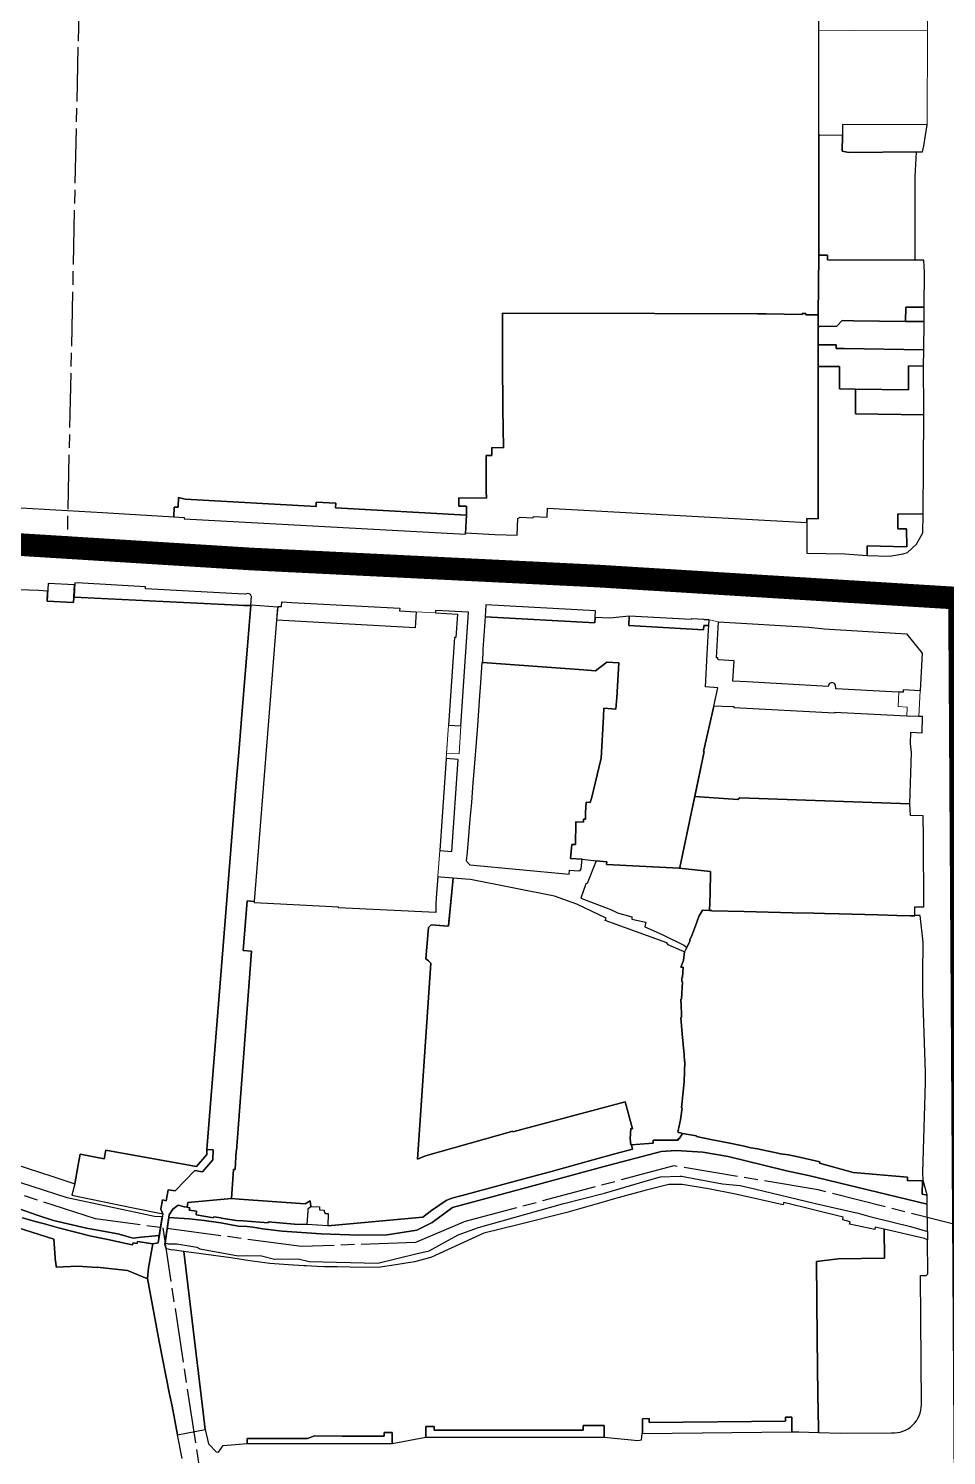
# Model space of a CAD drawing. Header units: millimetres. Extents: x 125232 to 134072, y 142885 to 152835.
# Drawn here: x 131657 to 132063, y 145266 to 145896 of the extents above; entities that cross this region are included whole.
import ezdxf

# ---------------------------------------------------------------- set-up
doc = ezdxf.new("R2010")
doc.units = ezdxf.units.MM
doc.linetypes.add('ACAD_ISO08W100', pattern=[36, 24, -3, 6, -3])
doc.linetypes.add('CENTER', pattern=[50.8, 31.75, -6.35, 6.35, -6.35])
for name, color, linetype in [('commerce', 10, 'Continuous'), ('commerce & office', 242, 'Continuous'), ('culture', 21, 'Continuous'), ('green & plaza', 80, 'Continuous'), ('industry', 35, 'Continuous'), ('reserve', 253, 'Continuous'), ('residence', 2, 'Continuous'), ('residence-bad', 41, 'Continuous'), ('water', 4, 'Continuous'), ('老城北中心线', 7, 'ACAD_ISO08W100')]:
    doc.layers.add(name, color=color, linetype=linetype)
for name, color, linetype, lineweight in [('government', 221, 'Continuous', 0), ('municipal utilities', 151, 'Continuous', 0), ('school', 31, 'Continuous', 0), ('super block', 6, 'CENTER', 0)]:
    doc.layers.add(name, color=color, linetype=linetype, lineweight=lineweight)

msp = doc.modelspace()

# ---------------------------------------------------------------- linework, layer by layer
at = {"layer": 'commerce'}
for points in [[(132053.22, 145788.14), (132052.97, 145793.41), (132049.09, 145793.45), (132010.4, 145793.57), (132010.4, 145795.57), (132006.56, 145795.57), (132006.31, 145769.22), (132006.3, 145764.18), (132006.98, 145764.18), (132014.52, 145764.2), (132016.81, 145766.71), (132021.94, 145766.66), (132044.9, 145766.4), (132044.93, 145772.66), (132053.15, 145772.63)], [(132053.15, 145772.63), (132044.93, 145772.66), (132044.9, 145766.4), (132053.07, 145766.31)], [(132053.07, 145766.31), (132044.9, 145766.4), (132021.94, 145766.66), (132016.81, 145766.71), (132014.52, 145764.2), (132006.98, 145764.18), (132006.3, 145764.18), (132006.3, 145756.06), (132006.55, 145756.06), (132014.22, 145756.05), (132014.22, 145754.35), (132017.75, 145754.34), (132052.91, 145753.88)], [(132046.16, 145746.81), (132052.82, 145746.68), (132052.91, 145753.88), (132017.75, 145754.34), (132014.22, 145754.35), (132014.22, 145756.05), (132006.55, 145756.06), (132006.3, 145756.06), (132006.29, 145746.41), (132007.17, 145746.48), (132015.71, 145746.51), (132015.66, 145736.55), (132022.77, 145736.47), (132046.2, 145736.21)], [(132052.82, 145746.68), (132046.16, 145746.81), (132046.2, 145736.21), (132022.77, 145736.47), (132022.71, 145725.62), (132052.96, 145725.18), (132053.01, 145727.13)], [(132052.65, 145681.23), (132041.42, 145681.43), (132041.39, 145674.86), (132045.36, 145674.85), (132045.4, 145666.78), (132027.88, 145667.22), (132027.89, 145662.97), (132027.92, 145662.95), (132037.75, 145662.74), (132043.87, 145663.78), (132045.76, 145664.34), (132049.77, 145668.06), (132052.54, 145673.03)], [(131677.71, 145650.01), (131666.06, 145650.68), (131665.61, 145642.89), (131677.26, 145642.22)], [(131677.89, 145650.94), (131677.53, 145644.7), (131677.74, 145644.55), (131750, 145641.06), (131752.54, 145640.98), (131755.57, 145640.87), (131755.89, 145644.85), (131755.47, 145645.78), (131754.9, 145646.13), (131754.25, 145646.23), (131753.3, 145645.93), (131750, 145646.15), (131709.04, 145648.27), (131709.06, 145649.17), (131681.25, 145650.78)], [(131767.16, 145634.42), (131767.61, 145640.15), (131767.61, 145640.15), (131755.59, 145641.1), (131753.4, 145614.21), (131751.5, 145590.87), (131750.45, 145577.85), (131749.06, 145560.83), (131744.14, 145500), (131736.17, 145400.74), (131739.05, 145400.6), (131738.85, 145396.23), (131734.25, 145390.85), (131730.88, 145391.52), (131722.28, 145382.45), (131719.19, 145382.99), (131718.21, 145378.15), (131716.63, 145378.47), (131715.82, 145374.39), (131716.73, 145372.38), (131714.67, 145359.59), (131712.31, 145359.08), (131710.39, 145348.44), (131710, 145343.73), (131715.14, 145315.92), (131719.74, 145292.65), (131720.84, 145287.4), (131723.24, 145274.82), (131735.43, 145277.13), (131734.3, 145287.08), (131726.03, 145355.73), (131720.92, 145356.39), (131720.89, 145356.27), (131717.99, 145357.01), (131718.05, 145357.25), (131717.65, 145358.94), (131719.61, 145371.95), (131721.2, 145374.43), (131723.49, 145376.22), (131726.29, 145375.37), (131727.5, 145375.21), (131727.78, 145377.33), (131747.1, 145379.05), (131748.05, 145391.95), (131748.65, 145391.91), (131749.2, 145400.12), (131749.31, 145400.11), (131749.75, 145406.03), (131755.95, 145488.3), (131752.23, 145488.6), (131754.04, 145510.55), (131757.28, 145510.27)], [(131767.65, 145640.56), (131769.23, 145640.49), (131769.35, 145642.57), (131773.72, 145642.33), (131821.45, 145639.7), (131821.39, 145638.52), (131828.68, 145638.11), (131828.29, 145631.01), (131767.16, 145634.42)], [(131851.84, 145638.01), (131837.26, 145638.79), (131837.2, 145637.68), (131846.87, 145637.17), (131846.19, 145626.8), (131845.61, 145626.85), (131842.96, 145588.13), (131848.41, 145587.81)], [(131859.51, 145641.26), (131859.22, 145635.97), (131907.68, 145633.32), (131907.97, 145638.61)], [(131958.06, 145634.55), (131955.94, 145634.67), (131955.95, 145634.81), (131950.25, 145635.09), (131950.23, 145634.69), (131922.8, 145636.26), (131922.56, 145632.07), (131955.68, 145630.18), (131955.8, 145632.17), (131957.95, 145632.05)], [(132047.52, 145576.03), (132046.99, 145580.06), (132047.27, 145584.94), (132052.16, 145584.79), (132052.37, 145591.96), (132050.69, 145591.98), (132045.41, 145592.02), (132013.54, 145593.64), (132013.52, 145593.39), (131969.21, 145595.79), (131969.22, 145596.15), (131968.91, 145596.16), (131963.89, 145596.32), (131960.22, 145596.46), (131955.61, 145576.47), (131955.86, 145576.45), (131951.71, 145556.54), (131970.76, 145555.3), (131971.59, 145556.08), (132025.86, 145554.06), (132046.81, 145553.39)], [(131847.27, 145572.96), (131841.91, 145573.34), (131840.1, 145547.78), (131839.14, 145532.76), (131844.48, 145532.37)], [(131911.71, 145278.91), (131902.51, 145278.91), (131902.51, 145276.81), (131875.91, 145276.81), (131836.58, 145276.82), (131836.58, 145278.42), (131832.98, 145278.42), (131832.98, 145273.71), (131911.71, 145273.7)], [(131994.62, 145282.56), (131991.85, 145282.53), (131991.87, 145280.74), (131931.64, 145280.14), (131931.62, 145281.92), (131928.67, 145281.89), (131928.73, 145275.87), (131928.47, 145275.29), (131994.68, 145276.03), (131994.68, 145276.53)], [(131818.12, 145275.83), (131814.52, 145275.83), (131814.52, 145274.23), (131795.92, 145274.24), (131783.72, 145274.25), (131780.61, 145273.1), (131758.38, 145273.12), (131754.01, 145273.12), (131754.01, 145270.93), (131818.11, 145270.89)]]:
    msp.add_lwpolyline(points, close=True, dxfattribs=at)
at = {"layer": 'commerce & office'}
for points in [[(132049.15, 145830.17), (132049.64, 145841.18), (132019.85, 145841.02), (132016.94, 145841.49), (132017, 145848.46), (132006.96, 145848.62), (132006.62, 145848.62), (132006.56, 145795.57), (132010.4, 145795.57), (132010.4, 145793.57), (132049.09, 145793.45)], [(131850.93, 145680.81), (131793.01, 145684.07), (131793.03, 145684.33), (131793.13, 145686.08), (131784.52, 145686.52), (131784.44, 145684.62), (131726.68, 145687.88), (131723.72, 145688.59), (131723.47, 145684.29), (131721.71, 145684.37), (131721.56, 145680.02), (131726.23, 145679.78), (131726.19, 145679.18), (131850.51, 145672.44)]]:
    msp.add_lwpolyline(points, close=True, dxfattribs=at)
msp.add_lwpolyline([(132051.4, 145345.06), (132053.95, 145345.08), (132054.65, 145345.79), (132054.54, 145360.88), (132053.17, 145361.43), (132035.48, 145365.56), (132035.59, 145352.71), (132015.13, 145352.54), (132005.53, 145351.32), (132005.86, 145317.28), (132006.18, 145292.41), (132006.38, 145277.57), (132006.43, 145275.78), (132016.32, 145275.45), (132038.69, 145275.64, 0.434443), (132051.87, 145288.16)], format="xyb", close=True, dxfattribs=at)
at = {"layer": 'culture'}
msp.add_lwpolyline([(132052.96, 145725.18), (132022.71, 145725.62), (132022.77, 145736.47), (132015.66, 145736.55), (132015.71, 145746.51), (132007.17, 145746.48), (132006.29, 145746.41), (132006.26, 145702.46), (132006.24, 145679.27), (132001.19, 145679.28), (132001.2, 145677.6), (132001.29, 145664.07), (132018.11, 145663.72), (132027.89, 145662.97), (132027.88, 145667.22), (132045.4, 145666.78), (132045.36, 145674.85), (132041.39, 145674.86), (132041.42, 145681.43), (132052.65, 145681.23)], close=True, dxfattribs=at)
at = {"layer": 'government'}
for points in [[(132053.7, 145912.8), (132052.4, 145912.8), (132052.43, 145922.55), (132051.93, 145922.55), (132051.94, 145924.04), (132010.62, 145924.18), (132006.89, 145925.49), (132006.6, 145925.4), (132006.62, 145894.91), (132022.24, 145894.86), (132054.57, 145894.74), (132054.55, 145911.48)], [(132054.57, 145894.74), (132022.24, 145894.86), (132006.62, 145894.91), (132006.62, 145848.62), (132006.96, 145848.62), (132017, 145848.46), (132017.02, 145853.36), (132054.39, 145853.15)], [(132041.89, 145602.71), (132038.81, 145602.86), (132014.05, 145604.08), (132014.1, 145605.04), (132013.94, 145605.05), (132013.96, 145605.37), (132013.88, 145605.77), (132013.71, 145606.13), (132013.46, 145606.43), (132013.14, 145606.67), (132012.76, 145606.82), (132012.37, 145606.87), (132011.96, 145606.81), (132011.59, 145606.66), (132011.27, 145606.43), (132011.02, 145606.12), (132010.85, 145605.75), (132010.75, 145605.21), (131974.94, 145607.19), (131968.59, 145607.55), (131969.12, 145616.55), (131962.12, 145616.96), (131961.87, 145617.82), (131961.4, 145617.85), (131962.31, 145633.76), (131958.06, 145634.55), (131957.95, 145632.05), (131957.83, 145630.05), (131957.17, 145619.43), (131957.26, 145619.42), (131956.48, 145605.08), (131961.89, 145604.57), (131960.22, 145596.46), (131963.89, 145596.32), (131968.91, 145596.16), (131969.22, 145596.15), (131969.21, 145595.79), (132013.52, 145593.39), (132013.54, 145593.64), (132045.41, 145592.02), (132045.62, 145596.12), (132041.56, 145596.32)], [(132051.33, 145603.33), (132043.83, 145603.76), (132043.76, 145602.62), (132041.89, 145602.71), (132041.56, 145596.32), (132045.62, 145596.12), (132045.41, 145592.02), (132050.69, 145591.98)]]:
    msp.add_lwpolyline(points, close=True, dxfattribs=at)
at = {"layer": 'green & plaza'}
for points in [[(131958.87, 145405.19), (131952.54, 145406.44), (131952.57, 145406.73), (131946.33, 145407.75), (131944.92, 145405.5), (131944.37, 145405.57), (131944.36, 145404.88), (131933.34, 145404.83), (131933.39, 145403.51), (131923.74, 145402.86), (131924.26, 145400.83), (131916.47, 145398.82), (131906.9, 145396.21), (131887.86, 145390.92), (131877.8, 145388.23), (131848.93, 145380.4), (131844.39, 145379.29), (131841.86, 145378.25), (131835.38, 145373.78), (131831.68, 145370.9), (131789.66, 145366.98), (131780.55, 145367.59), (131774.96, 145367.78), (131763.37, 145368.75), (131763.34, 145368.43), (131752.23, 145369.24), (131749.29, 145369.42), (131742.61, 145370.48), (131742.42, 145370.63), (131739.24, 145371.01), (131739.2, 145370.81), (131739.17, 145370.6), (131731.44, 145371.93), (131731.64, 145373.49), (131728.47, 145373.96), (131728.63, 145375.05), (131727.5, 145375.21), (131726.29, 145375.37), (131723.49, 145376.22), (131721.2, 145374.43), (131719.61, 145371.95), (131719.42, 145370.65), (131728.37, 145370.18), (131734.96, 145369.38), (131742.39, 145368.41), (131750, 145366.9), (131753.97, 145366.76), (131756.56, 145366.48), (131760.95, 145365.76), (131769.43, 145364.71), (131786.68, 145363.53), (131803.39, 145362.93), (131815.84, 145363.08), (131829.02, 145365.07), (131835.68, 145368.53), (131844.71, 145375.12), (131879.15, 145384.39), (131911.1, 145393.1), (131936.95, 145399.8), (131943.52, 145400.25), (131955.33, 145399.53), (131966.5, 145397.68), (131982.09, 145393.79), (131992.27, 145391.38), (132001.97, 145389.2), (132054.41, 145376.64), (132054.38, 145380.55), (132052.26, 145380.96), (132052.34, 145387), (132045.66, 145386.96), (132045.79, 145388.47), (132021.68, 145390.6), (132006.92, 145394.68), (132007.05, 145395.32), (131998.04, 145397.3), (131993.17, 145398.35), (131989.56, 145398.8), (131988.45, 145399.18), (131979.42, 145401), (131976.54, 145401.49), (131973.55, 145402.15), (131968.68, 145403.3)], [(131936.55, 145388.66), (131945.27, 145388.92), (131945.85, 145388.93), (131953.74, 145387.48), (131964, 145385.59), (131971.81, 145384.81), (131978.07, 145383.31), (132005.05, 145376.86), (132016.79, 145374.31), (132023.99, 145372.69), (132029.03, 145371.09), (132039.26, 145368.67), (132047.09, 145366.73), (132054.51, 145364.51), (132054.54, 145360.88), (132053.17, 145361.43), (132035.48, 145365.56), (132031.51, 145366.49), (132031.24, 145365.41), (132020.18, 145367.85), (132020.45, 145368.88), (132017.11, 145369.76), (132017.37, 145370.81), (131991.04, 145377.3), (131990.79, 145376.31), (131969.77, 145381.02), (131957.8, 145383.44), (131946.16, 145385.23), (131940.28, 145385.29), (131930.35, 145382.84), (131916.71, 145379.11), (131910.75, 145377.31), (131895.17, 145372.93), (131873.56, 145367.52), (131858.63, 145363.78), (131835.22, 145352.99), (131827.9, 145351.16), (131819.67, 145349.85), (131811.87, 145348.7), (131799.58, 145348.85), (131793.75, 145348.93), (131788.2, 145348.99), (131784.85, 145349.03), (131780.06, 145349.34), (131779.03, 145349.4), (131772.31, 145349.82), (131764.01, 145350.47), (131755.15, 145351.54), (131746.83, 145352.86), (131726.03, 145355.73), (131720.92, 145356.39), (131720.89, 145356.27), (131717.99, 145357.01), (131718.05, 145357.25), (131717.65, 145358.94), (131717.74, 145359.5), (131719.17, 145359.08), (131722.91, 145359.08), (131731.73, 145357.58), (131733.13, 145356.83), (131750, 145353.85), (131754.38, 145353.92), (131760.3, 145353.85), (131766.17, 145352.31), (131776.59, 145352.4), (131781.38, 145351.32), (131811.75, 145350.6), (131828.52, 145354.61), (131834.48, 145356.04), (131847.24, 145363.01), (131856.27, 145366.35), (131893.34, 145376.81), (131911.92, 145381.42), (131929.91, 145386.72)]]:
    msp.add_lwpolyline(points, close=True, dxfattribs=at)
msp.add_lwpolyline([(131654.8, 145370.59), (131660.33, 145368.98), (131664.44, 145367.86), (131670.66, 145366.1), (131685.12, 145362.47), (131693.2, 145360.83), (131700.43, 145359.23), (131703.39, 145358.69), (131703.6, 145359.58), (131705.42, 145359.24), (131705.65, 145360.11), (131712.31, 145359.08), (131714.67, 145359.59), (131715.17, 145362.71), (131715.16, 145362.71), (131707.25, 145361.98), (131703.67, 145361.66), (131696.88, 145363.56), (131687.92, 145365.14), (131683.04, 145365.94), (131668.46, 145369.36), (131661.76, 145371.56), (131636.42, 145380.39)], dxfattribs=at)
at = {"layer": 'industry'}
msp.add_lwpolyline([(131648.88, 145684.31), (131690.17, 145681.97), (131721.56, 145680.02), (131721.71, 145684.37), (131723.47, 145684.29), (131723.72, 145688.59), (131726.68, 145687.88), (131784.44, 145684.62), (131784.52, 145686.52), (131793.13, 145686.08), (131793.01, 145684.07), (131850.93, 145680.81), (131850.92, 145684.79), (131847.51, 145684.77), (131847.5, 145688.41), (131859.79, 145688.34), (131859.8, 145689.97), (131859.55, 145689.97), (131859.61, 145707.21), (131862.17, 145707.21), (131862.17, 145710.69), (131867.2, 145710.51), (131867.01, 145727.77), (131866.77, 145748.89), (131866.77, 145765), (131866.84, 145770.01), (131933.9, 145769.89), (131979.41, 145769.75), (131983.3, 145769.71), (131999.22, 145769.48), (131999.25, 145769.91), (132000.84, 145769.89), (132000.84, 145769.21), (132006.31, 145769.22), (132006.56, 145795.57), (132006.62, 145848.63), (132006.62, 145894.91), (132006.6, 145925.4)], dxfattribs=at)
msp.add_lwpolyline([(131945.79, 145465.75), (131945.54, 145465.77), (131945.59, 145467.08), (131945.88, 145467.12), (131946.34, 145474.8), (131946.08, 145474.9), (131946.11, 145476.65), (131946.36, 145476.64), (131946.61, 145481.26), (131945.6, 145481.31), (131946.84, 145484.16), (131947.21, 145487.96), (131946.09, 145488.52), (131940.05, 145491.16), (131939.41, 145491.94), (131912.15, 145501.79), (131912.58, 145502.95), (131899.71, 145509.05), (131889.84, 145512.65), (131852.71, 145519.95), (131850.47, 145520.17), (131845.09, 145520.49), (131842.9, 145499.36), (131835.29, 145499.91), (131834.11, 145498.8), (131832.94, 145484.89), (131834.15, 145484.06), (131835.09, 145483.04), (131829.52, 145400.8), (131829.2, 145396.51), (131832.85, 145397.95), (131871.43, 145408.79), (131871.44, 145408.54), (131920.97, 145421.74), (131924.24, 145409.91), (131923.47, 145409.96), (131923.21, 145405.39), (131923.49, 145402.85), (131933.39, 145403.51), (131933.34, 145404.83), (131944.36, 145404.88), (131944.37, 145405.57), (131944.92, 145405.5), (131946.33, 145407.75), (131944.99, 145408.22), (131944.25, 145408.34), (131945.41, 145413.83), (131946.22, 145419.11), (131945.92, 145419.16), (131947.01, 145430.67), (131947.41, 145439.59), (131947.21, 145439.6), (131947.1, 145442.65), (131946.22, 145451.77), (131945.57, 145458.96), (131945.82, 145458.97)], close=True, dxfattribs=at)
at = {"layer": 'municipal utilities'}
for points in [[(131848.41, 145587.81), (131842.96, 145588.13), (131842.08, 145575.77), (131842.16, 145575.77), (131847.62, 145575.42)], [(131789.84, 145372.43), (131788.32, 145372.54), (131788.36, 145373.07), (131788.05, 145373.09), (131788.11, 145374.01), (131785.91, 145374.15), (131786, 145375.38), (131782.21, 145375.59), (131781.02, 145374.69), (131781, 145373.64), (131780.55, 145367.59), (131789.66, 145366.98)]]:
    msp.add_lwpolyline(points, close=True, dxfattribs=at)
at = {"layer": 'reserve'}
msp.add_lwpolyline([(131958.69, 145523.53), (131944.92, 145525.02), (131912.8, 145526.65), (131912.9, 145527.76), (131908.18, 145528.26), (131904.19, 145518.2), (131903.7, 145518.06), (131901.39, 145511.77), (131914.98, 145506.51), (131917.65, 145505.24), (131923.93, 145503.52), (131923.88, 145502.5), (131930.12, 145501.15), (131929.65, 145498.99), (131937.37, 145495.62), (131947.16, 145490.78), (131948.18, 145489.93), (131949.61, 145492.66), (131949.54, 145493.3), (131950.52, 145495.22), (131951.18, 145497.08), (131952.62, 145501.09), (131953.51, 145503.68), (131955.22, 145506.46), (131958.26, 145506.34), (131958.52, 145513.64)], close=True, dxfattribs=at)
at = {"layer": 'residence'}
for points in [[(132054.39, 145853.15), (132017.02, 145853.36), (132017, 145848.46), (132016.94, 145841.49), (132019.85, 145841.02), (132049.64, 145841.18), (132052.39, 145841.22), (132052.9, 145843.83)], [(132006.29, 145746.41), (132006.3, 145756.06), (132006.3, 145764.18), (132006.31, 145769.22), (132000.84, 145769.21), (132000.84, 145769.89), (131999.25, 145769.91), (131999.22, 145769.48), (131983.3, 145769.71), (131979.41, 145769.75), (131933.9, 145769.89), (131866.84, 145770.01), (131866.77, 145765), (131866.77, 145748.89), (131867.01, 145727.77), (131867.2, 145710.51), (131862.17, 145710.69), (131862.17, 145707.21), (131859.61, 145707.21), (131859.55, 145689.97), (131859.8, 145689.97), (131859.79, 145688.34), (131847.5, 145688.41), (131847.51, 145684.77), (131850.92, 145684.79), (131850.93, 145680.81), (131850.54, 145673.04), (131863.49, 145672.31), (131873.23, 145672.04), (131873.55, 145679.35), (131874.63, 145680.01), (131880.41, 145679.63), (131880.45, 145680.27), (131886.49, 145679.96), (131886.65, 145683.95), (132001.2, 145677.6), (132001.19, 145679.28), (132006.24, 145679.27), (132006.26, 145702.46)], [(131957.26, 145619.42), (131957.17, 145619.43), (131957.83, 145630.05), (131957.95, 145632.05), (131955.8, 145632.17), (131955.68, 145630.18), (131922.56, 145632.07), (131922.8, 145636.26), (131914.26, 145635.32), (131907.81, 145635.7), (131907.68, 145633.32), (131859.22, 145635.97), (131858.2, 145621.52), (131858, 145615.75), (131902.57, 145612.49), (131907.96, 145612.09), (131912.89, 145615.85), (131918.16, 145615.56), (131917.32, 145600.13), (131917.19, 145598.66), (131916.82, 145595.14), (131911.65, 145595.63), (131911.46, 145591.73), (131910.41, 145573.48), (131906.12, 145555.72), (131905.57, 145553.96), (131903.85, 145554.1), (131903.48, 145549.52), (131903.44, 145546.54), (131902.59, 145546.56), (131902.61, 145545.3), (131899.26, 145545.35), (131899.26, 145545.14), (131899.11, 145535.41), (131897.89, 145535.43), (131897.48, 145535.44), (131896.92, 145529.25), (131902.01, 145528.93), (131908.22, 145528.25), (131912.9, 145527.76), (131912.8, 145526.65), (131944.92, 145525.02), (131945.2, 145525.24), (131950.76, 145551.95), (131955.86, 145576.45), (131955.61, 145576.47), (131960.22, 145596.46), (131961.89, 145604.57), (131956.48, 145605.08)], [(131962.31, 145633.76), (132002.12, 145631.41), (132008.95, 145630.57), (132045.29, 145628.46), (132052.28, 145619.95), (132051.33, 145603.33), (132043.83, 145603.76), (132043.76, 145602.62), (132038.81, 145602.86), (132014.05, 145604.08), (132014.1, 145605.04), (132014.02, 145605.05), (132013.94, 145605.05), (132013.96, 145605.37), (132013.88, 145605.77), (132013.71, 145606.13), (132013.46, 145606.43), (132013.14, 145606.67), (132012.76, 145606.82), (132012.37, 145606.87), (132011.96, 145606.81), (132011.59, 145606.66), (132011.27, 145606.43), (132011.02, 145606.12), (132010.85, 145605.75), (132010.75, 145605.21), (131974.94, 145607.19), (131968.59, 145607.55), (131969.12, 145616.55), (131962.12, 145616.96), (131961.87, 145617.82), (131961.4, 145617.85)], [(132052.83, 145538.53), (132052.61, 145548.04), (132047.1, 145548.27), (132046.81, 145553.39), (132025.86, 145554.06), (131971.59, 145556.08), (131970.76, 145555.3), (131951.71, 145556.54), (131950.76, 145551.95), (131945.2, 145525.24), (131944.92, 145525.02), (131958.69, 145523.53), (131958.52, 145513.64), (131958.26, 145506.34), (131959.29, 145506.32), (131959.29, 145506.06), (131973.64, 145505.8), (131995, 145505.29), (132004.33, 145505.08), (132009, 145504.96), (132015.55, 145504.78), (132032.61, 145504.3), (132041.06, 145504.07), (132047.02, 145503.9), (132048.96, 145503.85), (132048.94, 145504.1), (132048.93, 145507.92), (132052.97, 145507.94)], [(131835.09, 145483.04), (131834.15, 145484.06), (131832.94, 145484.89), (131834.11, 145498.8), (131835.29, 145499.91), (131842.65, 145499.38), (131842.92, 145499.6), (131845.09, 145520.49), (131839.39, 145521.04), (131838.27, 145521.12), (131837.72, 145513.81), (131837.4, 145509.47), (131837.34, 145505.39), (131794.32, 145507.52), (131794.33, 145507.76), (131757.23, 145509.66), (131757.28, 145510.27), (131754.04, 145510.55), (131752.23, 145488.6), (131755.95, 145488.3), (131749.75, 145406.03), (131749.31, 145400.11), (131749.2, 145400.12), (131748.65, 145391.91), (131748.05, 145391.95), (131747.1, 145379.05), (131750.44, 145378.77), (131779.64, 145376.8), (131781.82, 145378.06), (131782.21, 145375.59), (131786, 145375.38), (131785.91, 145374.15), (131788.11, 145374.01), (131788.05, 145373.09), (131788.36, 145373.07), (131788.32, 145372.54), (131789.84, 145372.43), (131789.66, 145366.98), (131831.68, 145370.9), (131835.38, 145373.78), (131841.86, 145378.25), (131844.39, 145379.29), (131848.93, 145380.4), (131877.8, 145388.23), (131887.86, 145390.92), (131906.9, 145396.21), (131916.47, 145398.82), (131924.26, 145400.83), (131923.74, 145402.86), (131923.49, 145402.85), (131923.21, 145405.39), (131923.47, 145409.96), (131924.24, 145409.91), (131920.97, 145421.74), (131871.44, 145408.54), (131871.43, 145408.79), (131832.85, 145397.95), (131829.2, 145396.51), (131829.52, 145400.8)], [(132052.5, 145469.57), (132052.47, 145478.27), (132052.58, 145492.28), (132051.33, 145504.03), (132048.94, 145504.1), (132048.96, 145503.85), (132047.02, 145503.9), (132041.06, 145504.07), (132032.61, 145504.3), (132015.55, 145504.78), (132009, 145504.96), (132004.33, 145505.08), (131995, 145505.29), (131973.64, 145505.8), (131959.29, 145506.06), (131959.29, 145506.32), (131958.26, 145506.34), (131955.22, 145506.46), (131953.51, 145503.68), (131952.62, 145501.09), (131951.18, 145497.08), (131950.52, 145495.22), (131949.54, 145493.3), (131949.61, 145492.66), (131948.18, 145489.93), (131947.48, 145488.6), (131947.54, 145488.57), (131947.21, 145487.96), (131946.84, 145484.16), (131945.6, 145481.31), (131946.61, 145481.26), (131946.36, 145476.64), (131946.11, 145476.65), (131946.08, 145474.9), (131946.34, 145474.8), (131945.88, 145467.12), (131945.59, 145467.08), (131945.54, 145465.77), (131945.79, 145465.75), (131945.82, 145458.97), (131945.57, 145458.96), (131946.22, 145451.77), (131947.1, 145442.65), (131947.21, 145439.6), (131947.41, 145439.59), (131947.01, 145430.67), (131945.92, 145419.16), (131946.22, 145419.11), (131945.41, 145413.83), (131944.28, 145408.51), (131944.45, 145408.47), (131944.49, 145408.3), (131944.99, 145408.22), (131946.33, 145407.75), (131952.57, 145406.73), (131952.54, 145406.44), (131958.87, 145405.19), (131968.68, 145403.3), (131973.55, 145402.15), (131976.54, 145401.49), (131979.42, 145401), (131988.45, 145399.18), (131989.56, 145398.8), (131993.17, 145398.35), (131998.04, 145397.3), (132007.05, 145395.32), (132006.92, 145394.68), (132021.68, 145390.6), (132045.79, 145388.47), (132045.66, 145386.96), (132052.34, 145387), (132052.26, 145380.96), (132054.38, 145380.55), (132054.38, 145380.8), (132052.59, 145387), (132052.5, 145390.6), (132053.67, 145430.13), (132053.63, 145434.93)], [(132005.53, 145351.32), (132015.13, 145352.54), (132035.59, 145352.71), (132035.48, 145365.56), (132031.51, 145366.49), (132031.24, 145365.41), (132020.18, 145367.85), (132020.45, 145368.88), (132017.11, 145369.76), (132017.37, 145370.81), (131991.04, 145377.3), (131990.79, 145376.31), (131969.77, 145381.02), (131957.8, 145383.44), (131946.16, 145385.23), (131940.28, 145385.29), (131930.35, 145382.84), (131916.71, 145379.11), (131910.75, 145377.31), (131895.17, 145372.93), (131873.56, 145367.52), (131858.63, 145363.78), (131835.22, 145352.99), (131827.9, 145351.16), (131819.67, 145349.85), (131811.87, 145348.7), (131799.58, 145348.85), (131793.75, 145348.93), (131788.2, 145348.99), (131784.85, 145349.03), (131780.06, 145349.34), (131779.03, 145349.4), (131772.31, 145349.82), (131764.01, 145350.47), (131755.15, 145351.54), (131746.83, 145352.86), (131726.03, 145355.73), (131734.3, 145287.08), (131735.43, 145277.13), (131737, 145270.85), (131737.24, 145270.47), (131740.28, 145267.27), (131741.43, 145267.05), (131743.49, 145270.09), (131754.01, 145270.93), (131754.01, 145273.12), (131758.38, 145273.12), (131780.61, 145273.1), (131783.72, 145274.25), (131795.92, 145274.24), (131814.52, 145274.23), (131814.52, 145275.83), (131818.12, 145275.83), (131818.11, 145270.89), (131832.98, 145273.71), (131832.98, 145278.42), (131836.58, 145278.42), (131836.58, 145276.82), (131875.91, 145276.81), (131902.51, 145276.81), (131902.51, 145278.91), (131911.71, 145278.91), (131911.71, 145273.7), (131926.58, 145272.29), (131928.19, 145272.56), (131928.47, 145275.29), (131928.73, 145275.87), (131928.67, 145281.89), (131931.62, 145281.92), (131931.64, 145280.14), (131991.87, 145280.74), (131991.85, 145282.53), (131994.62, 145282.56), (131994.68, 145276.53), (131994.68, 145276.03), (131997.75, 145276.06), (132006.43, 145275.78), (132006.38, 145277.57), (132006.18, 145292.41), (132005.86, 145317.28)]]:
    msp.add_lwpolyline(points, close=True, dxfattribs=at)
for points in [[(131623.56, 145403.26), (131668.17, 145388.79), (131677.92, 145385.61), (131679.33, 145393.93), (131680.3, 145398.74), (131690.87, 145396.56), (131691.57, 145400.45), (131692.27, 145400.32), (131731.71, 145393.31), (131736.18, 145398.52), (131736.17, 145400.74), (131744.14, 145500), (131749.06, 145560.83), (131750.45, 145577.85), (131751.5, 145590.87), (131753.4, 145614.21), (131755.57, 145640.87), (131752.54, 145640.98), (131750, 145641.06), (131677.39, 145644.57), (131677.26, 145642.22), (131665.61, 145642.89), (131665.86, 145647.2), (131662.02, 145647.5), (131648.85, 145648.01)], [(131725.25, 145264.32), (131723.24, 145274.82), (131720.84, 145287.4), (131719.74, 145292.65), (131715.14, 145315.92), (131710, 145343.73), (131709.76, 145343.83), (131701.22, 145347.26), (131687.73, 145348.85), (131687.7, 145348.6), (131679.02, 145349.22), (131669.6, 145348.78), (131669.49, 145350.97), (131669.33, 145350.96), (131668.66, 145361.2), (131646.41, 145368.21)]]:
    msp.add_lwpolyline(points, dxfattribs=at)
at = {"layer": 'residence-bad'}
for points in [[(131910.41, 145573.48), (131911.46, 145591.73), (131911.65, 145595.63), (131916.82, 145595.14), (131917.19, 145598.66), (131917.32, 145600.13), (131918.16, 145615.56), (131912.89, 145615.85), (131907.96, 145612.09), (131902.57, 145612.49), (131858, 145615.75), (131857.71, 145615.78), (131856.93, 145604.65), (131856.82, 145603.17), (131855.58, 145585.94), (131854.05, 145565.94), (131853.65, 145562.83), (131853.07, 145554.01), (131852.41, 145546.66), (131851.16, 145531.99), (131850.75, 145528.19), (131852.34, 145526.43), (131896.28, 145522.35), (131896.44, 145524.1), (131900.52, 145523.81), (131901.09, 145523.92), (131901.51, 145524.6), (131902.01, 145528.93), (131896.92, 145529.25), (131897.48, 145535.44), (131897.89, 145535.43), (131899.11, 145535.41), (131899.26, 145545.14), (131899.26, 145545.35), (131902.61, 145545.3), (131902.59, 145546.56), (131903.44, 145546.54), (131903.48, 145549.52), (131903.85, 145554.1), (131905.57, 145553.96), (131906.12, 145555.72)], [(131730.88, 145391.52), (131734.25, 145390.85), (131738.85, 145396.23), (131739.05, 145400.6), (131736.17, 145400.74), (131736.18, 145398.52), (131731.71, 145393.31), (131692.27, 145400.32), (131691.57, 145400.45), (131690.87, 145396.56), (131680.3, 145398.74), (131679.33, 145393.93), (131677.92, 145385.61), (131676.63, 145380.51), (131703.6, 145375.04), (131715.31, 145372.67), (131716.73, 145372.38), (131715.82, 145374.39), (131716.63, 145378.47), (131718.21, 145378.15), (131719.19, 145382.99), (131722.28, 145382.45)], [(131781, 145373.64), (131781.02, 145374.69), (131782.21, 145375.59), (131781.82, 145378.06), (131779.64, 145376.8), (131750.44, 145378.77), (131747.1, 145379.05), (131727.78, 145377.33), (131727.5, 145375.21), (131728.63, 145375.05), (131728.47, 145373.96), (131731.64, 145373.49), (131731.44, 145371.93), (131739.17, 145370.6), (131739.2, 145370.81), (131739.24, 145371.01), (131742.42, 145370.63), (131742.61, 145370.48), (131749.29, 145369.42), (131752.23, 145369.24), (131763.34, 145368.43), (131763.37, 145368.75), (131774.96, 145367.78), (131780.55, 145367.59)]]:
    msp.add_lwpolyline(points, close=True, dxfattribs=at)
msp.add_lwpolyline([(131646.41, 145368.21), (131668.66, 145361.2), (131669.33, 145350.96), (131669.49, 145350.97), (131669.6, 145348.78), (131679.02, 145349.22), (131687.7, 145348.6), (131687.73, 145348.85), (131701.22, 145347.26), (131709.76, 145343.83), (131710, 145343.73), (131710.39, 145348.44), (131712.31, 145359.08), (131705.65, 145360.11), (131705.42, 145359.24), (131703.6, 145359.58), (131703.39, 145358.69), (131700.43, 145359.23), (131693.2, 145360.83), (131685.12, 145362.47), (131670.66, 145366.1), (131664.44, 145367.86), (131660.33, 145368.98), (131654.8, 145370.59)], dxfattribs=at)
at = {"layer": 'school'}
msp.add_lwpolyline([(131841.91, 145573.34), (131842.96, 145588.13), (131845.61, 145626.85), (131846.19, 145626.8), (131846.87, 145637.17), (131837.2, 145637.68), (131828.68, 145638.11), (131828.29, 145631.01), (131767.16, 145634.42), (131757.28, 145510.27), (131757.23, 145509.66), (131794.33, 145507.76), (131794.32, 145507.52), (131837.34, 145505.39), (131837.4, 145509.47), (131837.72, 145513.81), (131839.14, 145532.76), (131840.1, 145547.78)], close=True, dxfattribs=at)
at = {"layer": 'super block'}
msp.add_lwpolyline([(132071.81, 146361.05), (132083.17, 146513.03), (132053.48, 146515.4), (131518.54, 146562.29), (131514.66, 146520.12), (131370.69, 145943.09), (131332.3, 145687.85), (131755.82, 145661.47), (131908.94, 145653.95), (132068.7, 145644.1)], close=True, dxfattribs=at)
at = {"layer": 'super block', "const_width": 10}
msp.add_lwpolyline([(132068.7, 145644.1), (131908.94, 145653.95), (131755.82, 145661.47), (131332.3, 145687.85), (131328.09, 145659.91), (131249.9, 145218.17), (131232.28, 144995.29), (131455.51, 144952.05), (131717.15, 144877.25), (131846.65, 144835.66), (131978.82, 144789.12), (132017.45, 144777.04), (132047.26, 145031.51), (132071.11, 145254.49)], close=True, dxfattribs=at)
at = {"layer": 'water'}
msp.add_lwpolyline([(131992.27, 145391.38), (131982.09, 145393.79), (131966.5, 145397.68), (131955.33, 145399.53), (131943.52, 145400.25), (131936.95, 145399.8), (131911.1, 145393.1), (131879.15, 145384.39), (131844.71, 145375.12), (131835.68, 145368.53), (131829.02, 145365.07), (131815.84, 145363.08), (131803.39, 145362.93), (131786.68, 145363.53), (131769.43, 145364.71), (131760.95, 145365.76), (131756.56, 145366.48), (131753.97, 145366.76), (131750, 145366.9), (131742.39, 145368.41), (131734.96, 145369.38), (131728.37, 145370.18), (131719.42, 145370.65), (131717.74, 145359.5), (131719.17, 145359.08), (131722.91, 145359.08), (131731.73, 145357.58), (131733.13, 145356.83), (131750, 145353.85), (131754.38, 145353.92), (131760.3, 145353.85), (131766.17, 145352.31), (131776.59, 145352.4), (131781.38, 145351.32), (131811.75, 145350.6), (131828.52, 145354.61), (131834.48, 145356.04), (131847.24, 145363.01), (131856.27, 145366.35), (131893.34, 145376.81), (131911.92, 145381.42), (131929.91, 145386.72), (131936.55, 145388.66), (131945.27, 145388.92), (131945.85, 145388.93), (131953.74, 145387.48), (131964, 145385.59), (131971.81, 145384.81), (131978.07, 145383.31), (132005.05, 145376.86), (132016.79, 145374.31), (132023.99, 145372.69), (132029.03, 145371.09), (132039.26, 145368.67), (132047.09, 145366.73), (132054.51, 145364.51), (132054.41, 145376.64), (132001.97, 145389.2)], close=True, dxfattribs=at)
msp.add_lwpolyline([(131636.42, 145380.39), (131661.76, 145371.56), (131668.46, 145369.36), (131683.04, 145365.94), (131687.92, 145365.14), (131696.88, 145363.56), (131703.67, 145361.66), (131707.25, 145361.98), (131715.18, 145362.71), (131716.52, 145371.08), (131713.03, 145371.17), (131674.52, 145379.41), (131643.45, 145389.4)], dxfattribs=at)
at = {"layer": '老城北中心线', "linetype": 'ACAD_ISO08W100', "lineweight": 25}
for p, q in [((131685.94, 146166.05), (131679.23, 145887.47)), ((131679.23, 145887.47), (131674.43, 145667.18)), ((131332.11, 145686.73), (132103.46, 145642.68))]:
    msp.add_line(p, q, dxfattribs=at)
for points in [[(132070.78, 145366.62), (132006.2, 145382.94), (131942.5, 145393.47), (131849.52, 145368.68), (131828.38, 145359.73), (131778.06, 145357.87), (131687.08, 145370.13), (131493.22, 145432.83), (131298.79, 145491.6)], [(131716.71, 145366.14), (131734.74, 145248.12)]]:
    msp.add_lwpolyline(points, dxfattribs=at)

doc.saveas('drawing.dxf')
